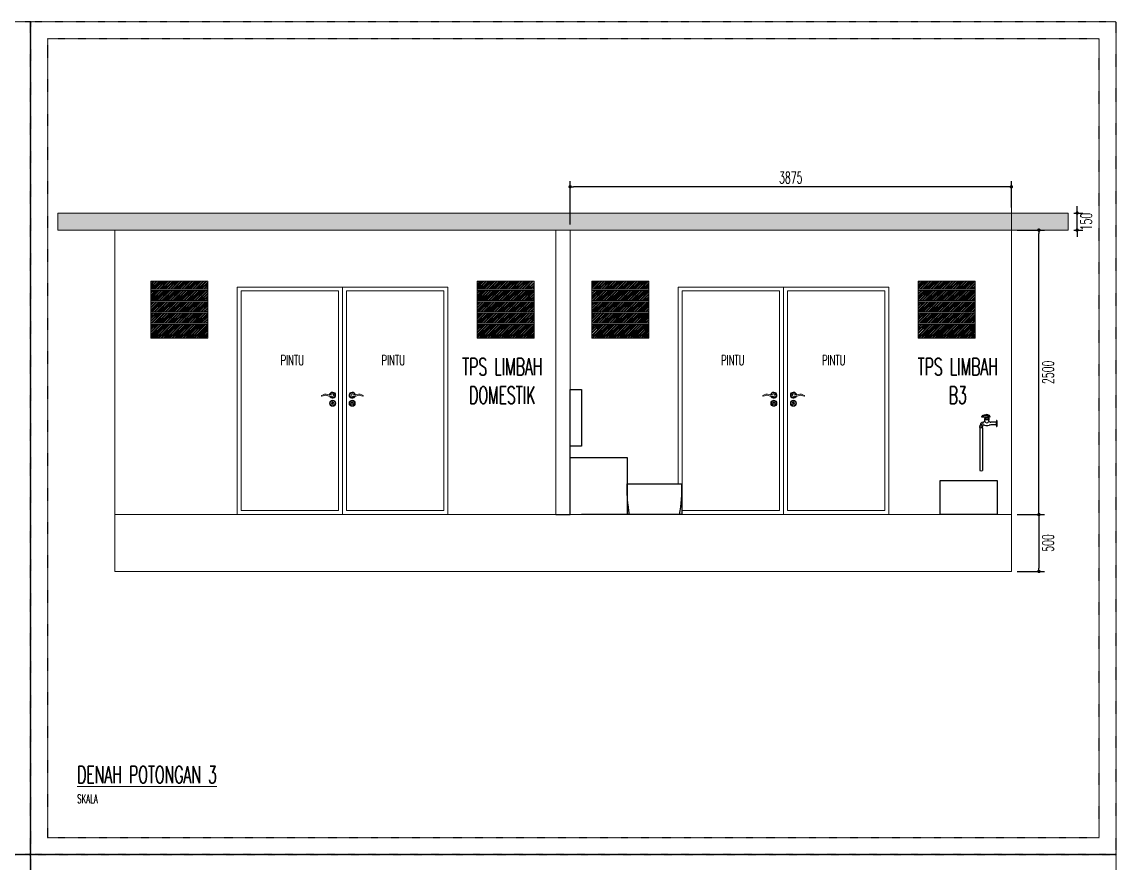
# Model space of a CAD drawing. Header units: millimetres. Extents: x 43312 to 271118, y 7927 to 51490.
# Drawn here: x 261508 to 271118, y 22979 to 30373 of the extents above; entities that cross this region are included whole.
import ezdxf

# ---------------------------------------------------------------- set-up
doc = ezdxf.new("R2010")
doc.units = ezdxf.units.MM
doc.header["$MEASUREMENT"] = 0
doc.linetypes.add('CENTER', pattern=[2, 1.25, -0.25, 0.25, -0.25])
doc.linetypes.add('DASHDOT', pattern=[1, 0.5, -0.25, 0, -0.25])
for name, color, linetype, lineweight in [('BENDA', 7, 'Continuous', 30), ('BIDANG', 7, 'Continuous', 13), ('C NOTASI', 3, 'Continuous', 5), ('center', 7, 'CENTER', 13), ('inst ME', 7, 'Continuous', 13), ('J', 1, 'Continuous', 13), ('UKUR', 7, 'Continuous', 13)]:
    doc.layers.add(name, color=color, linetype=linetype, lineweight=lineweight)
doc.styles.add('300', font='rs.shx', dxfattribs={"width": 0.6, "height": 100})
doc.dimstyles.new('300', dxfattribs={"dimtxt": 50, "dimasz": 30, "dimexe": 50, "dimexo": 50, "dimgap": 30, "dimtad": 2, "dimdec": 0, "dimzin": 0, "dimtxsty": '300', "dimblk": 'DOT', "dimcen": 0.2, "dimclrd": 1, "dimclre": 1, "dimclrt": 3, "dimadec": 0, "dimazin": 0, "dimtfac": 1, "dimtdec": 0, "dimtix": 1, "dimtmove": 0, "dimatfit": 3, "dimfxl": 1, "dimtolj": 1, "dimtzin": 0, "dimarcsym": 0})
pattern_1 = [(45, (251246.553, -53232.176), (-12.0529565, 12.0529565), []), (45, (251254.589, -53232.176), (-12.0529565, 12.0529565), [])]
pattern_2 = [(45, (251230.553, -53232.176), (-12.0529565, 12.0529565), []), (45, (251238.589, -53232.176), (-12.0529565, 12.0529565), [])]

# ---------------------------------------------------------------- blocks, each defined once
blk = doc.blocks.new('Handle-01')
for centre, radius, start, end in [((-67, -55), 64.6, 70.65, 128.4783), ((-31, 66), 62.1, 256.7903, 291.8405), ((0, 0), 30, 198.0295, 169.9627), ((0, 0), 24, 204.5428, 168.2661), ((0, 0), 12, 259.2556, 132.4302), ((-105, -7), 3.6, 119.1006, 286.7307), ((-70, -64), 62.5, 75.7735, 122.6095), ((-12, 119), 130, 250.5926, 267.9682), ((63, 665), 680, 263.3155, 264.7224)]:
    blk.add_arc(centre, radius, start, end)
blk = doc.blocks.new('_Dot')
at = {"color": 0, "lineweight": -2}
blk.add_line((-0.5, 0), (-1, 0), dxfattribs=at)
at = {"color": 0, "const_width": 0.5}
blk.add_lwpolyline([(-0.25, 0, 1), (0.25, 0, 1)], format="xyb", close=True, dxfattribs=at)
blk = doc.blocks.new('*D158')
at = {"color": 1, "lineweight": -2, "transparency": 16777216}
for p, q in [((266322.8, 28593.1), (266322.8, 28974.2)), ((270197.8, 28743.1), (270197.8, 28974.2)), ((270167.8, 28924.2), (266352.8, 28924.2))]:
    blk.add_line(p, q, dxfattribs=at)
at = {"layer": 'Defpoints', "color": 0, "transparency": 16777216}
for p in [(266322.8, 28924.2), (270197.8, 28693.1), (266322.8, 28543.1)]:
    blk.add_point(p, dxfattribs=at)
at = {"color": 1, "lineweight": -2, "transparency": 16777216, "xscale": 30, "yscale": 30, "zscale": 30, "rotation": 180}
blk.add_blockref('_Dot', (266322.8, 28924.2), dxfattribs=at)
at = {"color": 1, "lineweight": -2, "transparency": 16777216, "xscale": 30, "yscale": 30, "zscale": 30}
blk.add_blockref('_Dot', (270197.8, 28924.2), dxfattribs=at)
at = {"color": 3, "transparency": 16777216, "insert": (268260.3, 29004.2), "char_height": 100, "attachment_point": 5, "style": '300'}
blk.add_mtext('\\A1;3875', dxfattribs=at)
blk = doc.blocks.new('*D159')
at = {"color": 1, "lineweight": -2, "transparency": 16777216}
for p, q in [((270247.8, 28543.1), (270489.9, 28543.1)), ((270439.9, 26073.1), (270439.9, 28513.1)), ((270247.8, 26043.1), (270489.9, 26043.1))]:
    blk.add_line(p, q, dxfattribs=at)
at = {"layer": 'Defpoints', "color": 0, "transparency": 16777216}
for p in [(270197.8, 28543.1), (270439.9, 28543.1), (270197.8, 26043.1)]:
    blk.add_point(p, dxfattribs=at)
at = {"color": 1, "lineweight": -2, "transparency": 16777216, "xscale": 30, "yscale": 30, "zscale": 30}
for p, rotation in [((270439.9, 28543.1), 90), ((270439.9, 26043.1), 270)]:
    blk.add_blockref('_Dot', p, dxfattribs=dict(at, rotation=rotation))
at = {"color": 3, "transparency": 16777216, "insert": (270519.9, 27293.1), "char_height": 100, "attachment_point": 5, "rotation": 90, "style": '300'}
blk.add_mtext('\\A1;2500', dxfattribs=at)
blk = doc.blocks.new('*D160')
at = {"color": 1, "lineweight": -2, "transparency": 16777216}
for p, q in [((270247.8, 26043.1), (270489.9, 26043.1)), ((270439.9, 26013.1), (270439.9, 25573.1)), ((270247.8, 25543.1), (270489.9, 25543.1))]:
    blk.add_line(p, q, dxfattribs=at)
at = {"layer": 'Defpoints', "color": 0, "transparency": 16777216}
for p in [(270197.8, 26043.1), (270197.8, 25543.1), (270439.9, 25543.1)]:
    blk.add_point(p, dxfattribs=at)
at = {"color": 1, "lineweight": -2, "transparency": 16777216, "xscale": 30, "yscale": 30, "zscale": 30}
for p, rotation in [((270439.9, 26043.1), 90), ((270439.9, 25543.1), 270)]:
    blk.add_blockref('_Dot', p, dxfattribs=dict(at, rotation=rotation))
at = {"color": 3, "transparency": 16777216, "insert": (270519.9, 25793.1), "char_height": 100, "attachment_point": 5, "rotation": 90, "style": '300'}
blk.add_mtext('\\A1;500', dxfattribs=at)
blk = doc.blocks.new('*D162')
at = {"color": 1, "lineweight": -2, "transparency": 16777216}
for p, q in [((270775.5, 28723.1), (270775.5, 28753.1)), ((270747.8, 28693.1), (270825.5, 28693.1)), ((270775.5, 28543.1), (270775.5, 28693.1)), ((270747.8, 28543.1), (270825.5, 28543.1)), ((270775.5, 28513.1), (270775.5, 28483.1))]:
    blk.add_line(p, q, dxfattribs=at)
at = {"layer": 'Defpoints', "color": 0, "transparency": 16777216}
for p in [(270697.8, 28693.1), (270775.5, 28693.1), (270697.8, 28543.1)]:
    blk.add_point(p, dxfattribs=at)
at = {"color": 1, "lineweight": -2, "transparency": 16777216, "xscale": 30, "yscale": 30, "zscale": 30}
for p, rotation in [((270775.5, 28693.1), 270), ((270775.5, 28543.1), 90)]:
    blk.add_blockref('_Dot', p, dxfattribs=dict(at, rotation=rotation))
at = {"color": 3, "transparency": 16777216, "insert": (270855.5, 28618.1), "char_height": 100, "attachment_point": 5, "rotation": 90, "style": '300'}
blk.add_mtext('\\A1;150', dxfattribs=at)

msp = doc.modelspace()

# ---------------------------------------------------------------- hatches: boundary and pattern name
at = {"layer": 'C NOTASI', "ltscale": 0.15}
h = msp.add_hatch(dxfattribs=at)
h.set_pattern_fill('ANSI32', color=251, scale=45.454545, style=0)
h.set_pattern_definition(pattern_1)
h.paths.add_polyline_path([(262639.7, 28093.1), (263139.9, 28093.1), (263139.9, 28023.8), (262639.7, 28023.8)])
h.paths.add_polyline_path([(262639.7, 28013.8), (263139.9, 28013.8), (263139.9, 27923.8), (262639.7, 27923.8)])
h = msp.add_hatch(dxfattribs=at)
h.set_pattern_fill('ANSI32', color=251, scale=45.454545, style=0)
h.set_pattern_definition(pattern_1)
h.paths.add_polyline_path([(266005.7, 28093.1), (265505.5, 28093.1), (265505.5, 28023.8), (266005.7, 28023.8)])
h.paths.add_polyline_path([(266005.7, 28013.8), (265505.5, 28013.8), (265505.5, 27923.8), (266005.7, 27923.8)])
h = msp.add_hatch(dxfattribs=at)
h.set_pattern_fill('ANSI32', color=251, scale=45.454545, style=0)
h.set_pattern_definition(pattern_1)
h.paths.add_polyline_path([(266514.8, 28093.1), (267015, 28093.1), (267015, 28023.8), (266514.8, 28023.8)])
h.paths.add_polyline_path([(266514.8, 28013.8), (267015, 28013.8), (267015, 27923.8), (266514.8, 27923.8)])
h = msp.add_hatch(dxfattribs=at)
h.set_pattern_fill('ANSI32', color=251, scale=45.454545, style=0)
h.set_pattern_definition(pattern_1)
h.paths.add_polyline_path([(269880.9, 28093.1), (269380.6, 28093.1), (269380.6, 28023.8), (269880.9, 28023.8)])
h.paths.add_polyline_path([(269880.9, 28013.8), (269380.6, 28013.8), (269380.6, 27923.8), (269880.9, 27923.8)])
h = msp.add_hatch(dxfattribs=at)
h.set_pattern_fill('ANSI32', color=251, scale=45.454545, style=0)
h.set_pattern_definition(pattern_2)
h.paths.add_polyline_path([(262639.7, 27913.8), (263139.9, 27913.8), (263139.9, 27823.8), (262639.7, 27823.8)])
h.paths.add_polyline_path([(262639.7, 27814.8), (263139.9, 27813.8), (263139.9, 27723.8), (262639.7, 27724.8)])
h.paths.add_polyline_path([(262639.7, 27713.8), (263139.9, 27713.8), (263139.9, 27623.8), (262639.7, 27623.8)])
h = msp.add_hatch(dxfattribs=at)
h.set_pattern_fill('ANSI32', color=251, scale=45.454545, style=0)
h.set_pattern_definition(pattern_2)
h.paths.add_polyline_path([(266005.7, 27913.8), (265505.5, 27913.8), (265505.5, 27823.8), (266005.7, 27823.8)])
h.paths.add_polyline_path([(266005.7, 27814.8), (265505.5, 27813.8), (265505.5, 27723.8), (266005.7, 27724.8)])
h.paths.add_polyline_path([(266005.7, 27713.8), (265505.5, 27713.8), (265505.5, 27623.8), (266005.7, 27623.8)])
h = msp.add_hatch(dxfattribs=at)
h.set_pattern_fill('ANSI32', color=251, scale=45.454545, style=0)
h.set_pattern_definition(pattern_2)
h.paths.add_polyline_path([(266514.8, 27913.8), (267015, 27913.8), (267015, 27823.8), (266514.8, 27823.8)])
h.paths.add_polyline_path([(266514.8, 27814.8), (267015, 27813.8), (267015, 27723.8), (266514.8, 27724.8)])
h.paths.add_polyline_path([(266514.8, 27713.8), (267015, 27713.8), (267015, 27623.8), (266514.8, 27623.8)])
h = msp.add_hatch(dxfattribs=at)
h.set_pattern_fill('ANSI32', color=251, scale=45.454545, style=0)
h.set_pattern_definition(pattern_2)
h.paths.add_polyline_path([(269880.9, 27913.8), (269380.6, 27913.8), (269380.6, 27823.8), (269880.9, 27823.8)])
h.paths.add_polyline_path([(269880.9, 27814.8), (269380.6, 27813.8), (269380.6, 27723.8), (269880.9, 27724.8)])
h.paths.add_polyline_path([(269880.9, 27713.8), (269380.6, 27713.8), (269380.6, 27623.8), (269880.9, 27623.8)])
h = msp.add_hatch(dxfattribs=at)
h.set_pattern_fill('ANSI32', color=251, scale=45.454545, style=0)
h.set_pattern_definition(pattern_2)
h.paths.add_polyline_path([(262639.7, 27613.8), (263139.9, 27613.8), (263139.9, 27593.1), (262639.7, 27593.1)])
h = msp.add_hatch(dxfattribs=at)
h.set_pattern_fill('ANSI32', color=251, scale=45.454545, style=0)
h.set_pattern_definition(pattern_2)
h.paths.add_polyline_path([(266005.7, 27613.8), (265505.5, 27613.8), (265505.5, 27593.1), (266005.7, 27593.1)])
h = msp.add_hatch(dxfattribs=at)
h.set_pattern_fill('ANSI32', color=251, scale=45.454545, style=0)
h.set_pattern_definition(pattern_2)
h.paths.add_polyline_path([(266514.8, 27613.8), (267015, 27613.8), (267015, 27593.1), (266514.8, 27593.1)])
h = msp.add_hatch(dxfattribs=at)
h.set_pattern_fill('ANSI32', color=251, scale=45.454545, style=0)
h.set_pattern_definition(pattern_2)
h.paths.add_polyline_path([(269880.9, 27613.8), (269380.6, 27613.8), (269380.6, 27593.1), (269880.9, 27593.1)])
at = {"layer": 'inst ME'}
h = msp.add_hatch(dxfattribs=at)
h.set_pattern_fill('ANSI36', color=4, scale=500)
h.set_pattern_definition([(45, (251230.553, -53232.176), (33.14563, 121.53398), [156.25, -31.25, 0, -31.25])])
h.paths.add_polyline_path([(261822.8, 28693.1), (270697.8, 28693.1), (270697.8, 28543.1), (269447.8, 28543.1), (261822.8, 28543.1)])

# ---------------------------------------------------------------- linework, layer by layer
at = {"linetype": 'DASHDOT'}
for points in [[(252047.9, 23054.3), (261582.9, 23054.3), (261582.9, 30373.4), (252047.9, 30373.4)], [(261582.9, 23054.3), (271117.9, 23054.3), (271117.9, 30373.4), (261582.9, 30373.4)], [(261732.9, 23204.3), (270967.9, 23204.3), (270967.9, 30223.4), (261732.9, 30223.4)], [(252047.9, 15735.3), (261582.9, 15735.3), (261582.9, 23054.3), (252047.9, 23054.3)], [(261582.9, 15735.3), (271117.9, 15735.3), (271117.9, 23054.3), (261582.9, 23054.3)]]:
    msp.add_lwpolyline(points, close=True, dxfattribs=at)
for points in [[(266322.8, 26543.1), (266322.8, 26643.1), (266322.8, 27143.1), (266422.8, 27143.1), (266422.8, 26643.1), (266322.8, 26643.1)], [(269920.8, 26808.4), (269920.8, 26431)], [(269943.7, 26805.8), (269943.7, 26431)], [(266322.6, 26043.1), (266322.6, 26543.1), (266822.6, 26543.1), (266822.6, 26043.1), (266422.6, 26043.1)], [(270072.8, 26043.1), (269572.8, 26043.1), (269572.8, 26343.1), (270072.8, 26343.1), (270072.8, 26043.1)], [(266822.8, 26210.4), (266822.8, 26313.1), (267302.8, 26313.1), (267302.8, 26043.1), (266822.8, 26043.1)], [(266197.8, 26043.1), (266322.8, 26043.1)]]:
    msp.add_lwpolyline(points)
for centre, radius, start, end in [((269932.2, 26450.9), 22.9, 240.06992, 299.93008), ((267987.7, 26261.8), 1166, 177.47532, 190.80731), ((266137.9, 26261.8), 1166, 349.19269, 2.52468)]:
    msp.add_arc(centre, radius, start, end)
at = {"layer": 'BENDA'}
for p, q in [((269994.1, 26916.6), (269971.1, 26916.6)), ((269972.9, 26920.3), (269972.5, 26920.2)), ((269972.5, 26920.2), (269972.9, 26920.3)), ((269972.5, 26920.2), (269972.5, 26916.6)), ((269972.5, 26916.6), (269972.5, 26920.2)), ((269992.3, 26920.3), (269972.9, 26920.3)), ((269992.7, 26920.2), (269992.3, 26920.3)), ((269992.7, 26916.6), (269992.7, 26920.2)), ((269920.8, 26808.4), (269923.1, 26829.1)), ((269938, 26900), (269938, 26904.3)), ((270009.2, 26900), (269938, 26900)), ((269943.7, 26805.8), (269946, 26826.6)), ((270001, 26876.1), (269964.2, 26876.1)), ((269964.4, 26889.6), (269974.6, 26895.5)), ((269965.3, 26866.6), (269965.3, 26876.1)), ((269990.6, 26895.5), (269974.6, 26895.5)), ((269975.4, 26895.5), (269975.4, 26900)), ((269989.8, 26895.5), (269989.8, 26900)), ((270000.8, 26889.6), (269990.6, 26895.5)), ((269999.9, 26866.6), (269999.9, 26876.1)), ((270009.2, 26905.1), (270009.2, 26900)), ((270061.3, 26855.7), (270017.2, 26855.7)), ((270061.3, 26830.5), (270017.2, 26830.5)), ((270067.5, 26869.1), (270067.1, 26861.2)), ((270067.1, 26825.1), (270067.5, 26817.1)), ((270067.5, 26869.1), (270067.5, 26817.1)), ((270068.9, 26870.5), (270071.2, 26870.5)), ((270071.2, 26815.8), (270068.9, 26815.8)), ((270071.2, 26870.5), (270071.2, 26815.8)), ((269920.8, 26808.4), (269943.7, 26805.8))]:
    msp.add_line(p, q, dxfattribs=at)
for points in [[(269946.9, 26914.1), (269942, 26913.2), (269938.4, 26909.2), (269938, 26904.3)], [(269971.1, 26916.6), (269963, 26916.4), (269954.9, 26915.5), (269946.9, 26914.1)], [(269992.3, 26920.3), (269986, 26922.1), (269979.3, 26922.1), (269972.9, 26920.3)], [(269998.3, 26916.2), (269996.9, 26916.5), (269995.5, 26916.6), (269994.1, 26916.6)], [(270006, 26912.3), (270003.9, 26914.3), (270001.2, 26915.6), (269998.3, 26916.2)], [(270009.2, 26905.1), (270009.2, 26907.8), (270008, 26910.4), (270006, 26912.3)], [(269951, 26855.8), (269936.5, 26854.8), (269924.8, 26843.6), (269923.1, 26829.1)], [(269950.6, 26830.5), (269948.3, 26830.6), (269946.3, 26828.9), (269946, 26826.6)], [(269962.8, 26827.9), (269958.9, 26829.4), (269954.8, 26830.2), (269950.6, 26830.5)], [(269951, 26855.8), (269953.2, 26856), (269955.3, 26856.3), (269957.5, 26856.8)], [(269957.5, 26856.8), (269962.1, 26857.8), (269965.3, 26861.9), (269965.3, 26866.6)], [(269964.4, 26889.6), (269960.6, 26886.3), (269960.2, 26880.6), (269963.6, 26876.8)], [(269962.8, 26827.9), (269975.6, 26823.2), (269989.6, 26823.2), (270002.4, 26827.9)], [(269963.6, 26876.8), (269963.8, 26876.5), (269964, 26876.3), (269964.2, 26876.1)], [(269999.9, 26866.6), (269999.9, 26861.9), (270003.2, 26857.8), (270007.8, 26856.8)], [(270001.4, 26889), (270001.2, 26889.2), (270001, 26889.4), (270000.8, 26889.6)], [(270001, 26876.1), (270004.7, 26879.6), (270004.9, 26885.3), (270001.4, 26889)], [(270017.2, 26830.5), (270012.1, 26830.5), (270007.1, 26829.6), (270002.4, 26827.9)], [(270007.8, 26856.8), (270010.9, 26856.1), (270014, 26855.7), (270017.2, 26855.7)], [(270061.3, 26855.7), (270064.4, 26855.7), (270066.9, 26858.1), (270067.1, 26861.2)], [(270067.1, 26824.8), (270067, 26828), (270064.5, 26830.5), (270061.3, 26830.5)], [(270068.9, 26870.5), (270068.2, 26870.5), (270067.5, 26869.9), (270067.5, 26869.1)], [(270067.5, 26817.1), (270067.5, 26816.4), (270068.2, 26815.8), (270068.9, 26815.8)]]:
    msp.add_open_spline(points, degree=3, dxfattribs=at)
at = {"layer": 'BIDANG'}
for p, q in [((269972.6, 26920.2), (269972.6, 26916.6)), ((269972.7, 26920.2), (269972.7, 26916.6)), ((269972.9, 26920.2), (269972.9, 26916.6)), ((269973.1, 26920.2), (269973.1, 26916.6)), ((269973.3, 26920.2), (269973.3, 26916.6)), ((269973.7, 26920.2), (269973.7, 26916.6)), ((269974, 26920.2), (269974, 26916.6)), ((269974.4, 26920.2), (269974.4, 26916.6)), ((269974.9, 26920.2), (269974.9, 26916.6)), ((269975.4, 26920.2), (269975.4, 26916.6)), ((269975.9, 26920.2), (269975.9, 26916.6)), ((269976.5, 26920.2), (269976.5, 26916.6)), ((269977.1, 26920.2), (269977.1, 26916.6)), ((269977.8, 26920.2), (269977.8, 26916.6)), ((269978.4, 26920.2), (269978.4, 26916.6)), ((269979.1, 26920.2), (269979.1, 26916.6)), ((269979.8, 26920.2), (269979.8, 26916.6)), ((269980.6, 26920.2), (269980.6, 26916.6)), ((269981.3, 26920.2), (269981.3, 26916.6)), ((269982, 26920.2), (269982, 26916.6)), ((269983.2, 26920.2), (269983.2, 26916.6)), ((269983.9, 26920.2), (269983.9, 26916.6)), ((269984.7, 26920.2), (269984.7, 26916.6)), ((269985.4, 26920.2), (269985.4, 26916.6)), ((269986.1, 26920.2), (269986.1, 26916.6)), ((269986.8, 26920.2), (269986.8, 26916.6)), ((269987.4, 26920.2), (269987.4, 26916.6)), ((269988.1, 26920.2), (269988.1, 26916.6)), ((269988.7, 26920.2), (269988.7, 26916.6)), ((269989.3, 26920.2), (269989.3, 26916.6)), ((269989.8, 26920.2), (269989.8, 26916.6)), ((269990.3, 26920.2), (269990.3, 26916.6)), ((269990.8, 26920.2), (269990.8, 26916.6)), ((269991.2, 26920.2), (269991.2, 26916.6)), ((269991.6, 26920.2), (269991.6, 26916.6)), ((269991.9, 26920.2), (269991.9, 26916.6)), ((269992.1, 26920.2), (269992.1, 26916.6)), ((269992.4, 26920.2), (269992.4, 26916.6)), ((269992.5, 26920.2), (269992.5, 26916.6)), ((269992.6, 26920.2), (269992.6, 26916.6)), ((270000.8, 26889.6), (269964.4, 26889.6)), ((270064.9, 26855.4), (270064.9, 26831.4)), ((270072.8, 26856.6), (270071.2, 26858.2)), ((270071.2, 26828), (270072.8, 26829.6)), ((270072.8, 26856.6), (270072.8, 26829.6))]:
    msp.add_line(p, q, dxfattribs=at)
for points in [[(269965.8, 26912.5), (269959, 26912.3), (269952.2, 26911.5), (269945.5, 26910.3)], [(269978.7, 26912.5), (269974.4, 26912.7), (269970.1, 26912.7), (269965.8, 26912.5)], [(269995, 26910.8), (269989.7, 26911.9), (269984.2, 26912.5), (269978.7, 26912.5)], [(270000.3, 26911.6), (269997.6, 26910.7), (269995.4, 26908.7), (269994.4, 26906)], [(270007.3, 26910.4), (270005.3, 26912), (270002.7, 26912.4), (270000.3, 26911.6)], [(269965.1, 26860), (269970.8, 26855.3), (269976.7, 26850.8), (269982.6, 26846.5)], [(269982.6, 26846.5), (269988.6, 26850.8), (269994.4, 26855.3), (270000.2, 26860)], [(269994.4, 26906), (269994.1, 26905.4), (269994, 26904.7), (269994, 26904)]]:
    msp.add_open_spline(points, degree=3, dxfattribs=at)
for points in [[(269971.4, 26882.7), (269971.4, 26879.2), (269969.2, 26876.4), (269966.4, 26876.4), (269963.6, 26876.4), (269961.4, 26879.2), (269961.4, 26882.7), (269961.4, 26886.3), (269963.6, 26889.1), (269966.4, 26889.1), (269969.2, 26889.1), (269971.4, 26886.3), (269971.4, 26882.7)], [(269972.4, 26882.7), (269972.4, 26879.2), (269977, 26876.4), (269982.6, 26876.4), (269988.2, 26876.4), (269992.8, 26879.2), (269992.8, 26882.7), (269992.8, 26886.3), (269988.2, 26889.1), (269982.6, 26889.1), (269977, 26889.1), (269972.4, 26886.3), (269972.4, 26882.7)], [(269993.8, 26882.7), (269993.8, 26879.2), (269996.1, 26876.4), (269998.8, 26876.4), (270001.6, 26876.4), (270003.9, 26879.2), (270003.9, 26882.7), (270003.9, 26886.3), (270001.6, 26889.1), (269998.8, 26889.1), (269996.1, 26889.1), (269993.8, 26886.3), (269993.8, 26882.7)]]:
    msp.add_open_spline(points, degree=3, knots=[0, 0, 0, 0, 1, 1, 1, 2, 2, 2, 3, 3, 3, 4, 4, 4, 4], dxfattribs=at)
at = {"layer": 'center'}
for q in [(269934.6, 26827.8), (269932.2, 26807.1)]:
    msp.add_line((269932.2, 26807.1), q, dxfattribs=at)
msp.add_open_spline([(269951.7, 26843.1), (269943, 26843.1), (269935.6, 26836.5), (269934.6, 26827.8)], degree=3, dxfattribs=at)
at = {"layer": 'inst ME'}
for points in [[(270197.8, 28845.6), (270197.8, 25543.1)], [(261822.8, 28693.1), (269947.8, 28693.1)], [(262322.8, 28543.1), (261822.8, 28543.1), (261822.8, 28693.1), (262322.8, 28693.1)], [(269447.8, 28543.1), (270697.8, 28543.1), (270697.8, 28693.1), (269447.8, 28693.1)], [(261822.8, 28543.1), (269947.8, 28543.1)], [(262322.8, 28543.1), (261822.8, 28543.1)], [(262322.8, 28543.1), (262322.8, 25543.1)], [(266197.8, 28543.1), (266197.8, 26043.1)], [(266322.8, 28543.1), (266322.8, 26043.1)], [(262639.7, 28093.1), (262639.7, 27593.1)], [(262655.7, 28093.1), (263139.9, 28093.1)], [(263139.9, 28093.1), (263139.9, 27593.1)], [(265505.5, 28093.1), (265505.5, 27593.1)], [(265989.7, 28093.1), (265505.5, 28093.1)], [(266005.7, 28093.1), (266005.7, 27593.1)], [(266514.8, 28093.1), (266514.8, 27593.1)], [(266530.8, 28093.1), (267015, 28093.1)], [(267015, 28093.1), (267015, 27593.1)], [(269380.6, 28093.1), (269380.6, 27593.1)], [(269864.9, 28093.1), (269380.6, 28093.1)], [(269880.9, 28093.1), (269880.9, 27593.1)], [(267272.7, 26313.1), (267272.7, 28043.1), (268197.8, 28043.1), (268197.8, 26043.1), (267272.7, 26043.1)], [(262655.7, 27593.1), (263139.9, 27593.1)], [(265989.7, 27593.1), (265505.5, 27593.1)], [(266530.8, 27593.1), (267015, 27593.1)], [(269864.9, 27593.1), (269380.6, 27593.1)], [(262322.8, 26043.1), (270197.8, 26043.1)], [(262322.8, 25543.1), (270197.8, 25543.1)]]:
    msp.add_lwpolyline(points, dxfattribs=at)
at = {"layer": 'inst ME', "color": 3}
for points in [[(263139.9, 28093.1), (262639.7, 28093.1), (262639.7, 27593.1), (263139.9, 27593.1)], [(265505.5, 28093.1), (266005.7, 28093.1), (266005.7, 27593.1), (265505.5, 27593.1)], [(267015, 28093.1), (266514.8, 28093.1), (266514.8, 27593.1), (267015, 27593.1)], [(269380.6, 28093.1), (269880.9, 28093.1), (269880.9, 27593.1), (269380.6, 27593.1)]]:
    msp.add_lwpolyline(points, close=True, dxfattribs=at)
for points in [[(263139.9, 28023.8), (262639.7, 28023.8)], [(263139.9, 28013.8), (262639.7, 28013.8)], [(265505.5, 28023.8), (266005.7, 28023.8)], [(265505.5, 28013.8), (266005.7, 28013.8)], [(267015, 28023.8), (266514.8, 28023.8)], [(267015, 28013.8), (266514.8, 28013.8)], [(269380.6, 28023.8), (269880.9, 28023.8)], [(269380.6, 28013.8), (269880.9, 28013.8)], [(263139.9, 27923.8), (262639.7, 27923.8)], [(263139.9, 27913.8), (262639.7, 27913.8)], [(265505.5, 27923.8), (266005.7, 27923.8)], [(265505.5, 27913.8), (266005.7, 27913.8)], [(267015, 27923.8), (266514.8, 27923.8)], [(267015, 27913.8), (266514.8, 27913.8)], [(269380.6, 27923.8), (269880.9, 27923.8)], [(269380.6, 27913.8), (269880.9, 27913.8)], [(263139.9, 27823.8), (262639.7, 27823.8)], [(263139.9, 27813.8), (262639.7, 27813.8)], [(265505.5, 27823.8), (266005.7, 27823.8)], [(265505.5, 27813.8), (266005.7, 27813.8)], [(267015, 27823.8), (266514.8, 27823.8)], [(267015, 27813.8), (266514.8, 27813.8)], [(269380.6, 27823.8), (269880.9, 27823.8)], [(269380.6, 27813.8), (269880.9, 27813.8)], [(263139.9, 27723.8), (262639.7, 27723.8)], [(263139.9, 27713.8), (262639.7, 27713.8)], [(265505.5, 27723.8), (266005.7, 27723.8)], [(265505.5, 27713.8), (266005.7, 27713.8)], [(267015, 27723.8), (266514.8, 27723.8)], [(267015, 27713.8), (266514.8, 27713.8)], [(269380.6, 27723.8), (269880.9, 27723.8)], [(269380.6, 27713.8), (269880.9, 27713.8)], [(263139.9, 27623.8), (262639.7, 27623.8)], [(263139.9, 27613.8), (262639.7, 27613.8)], [(265505.5, 27623.8), (266005.7, 27623.8)], [(265505.5, 27613.8), (266005.7, 27613.8)], [(267015, 27623.8), (266514.8, 27623.8)], [(267015, 27613.8), (266514.8, 27613.8)], [(269380.6, 27623.8), (269880.9, 27623.8)], [(269380.6, 27613.8), (269880.9, 27613.8)]]:
    msp.add_lwpolyline(points, dxfattribs=at)
at = {"layer": 'inst ME'}
for points in [[(264322.7, 26043.1), (263397.8, 26043.1), (263397.8, 28043.1), (264322.7, 28043.1)], [(264287.7, 26078.1), (263432.8, 26078.1), (263432.8, 28008.1), (264287.7, 28008.1)], [(265247.8, 28043.1), (264322.7, 28043.1), (264322.7, 26043.1), (265247.8, 26043.1)], [(265212.8, 28008.1), (264357.7, 28008.1), (264357.7, 26078.1), (265212.8, 26078.1)], [(267307.7, 28008.1), (268162.8, 28008.1), (268162.8, 26078.1), (267307.7, 26078.1)], [(268197.8, 26043.1), (269122.7, 26043.1), (269122.7, 28043.1), (268197.8, 28043.1)], [(268232.8, 26078.1), (269087.7, 26078.1), (269087.7, 28008.1), (268232.8, 28008.1)]]:
    msp.add_lwpolyline(points, close=True, dxfattribs=at)
at = {"layer": 'J'}
for p, q in [((264236.7, 27014.2), (264236.7, 27029.1)), ((264408.7, 27014.2), (264408.7, 27029.1)), ((268111.8, 27014.2), (268111.8, 27029.1)), ((268283.8, 27014.2), (268283.8, 27029.1))]:
    msp.add_line(p, q, dxfattribs=at)
for centre in [(264236.7, 27021.6), (268111.8, 27021.6)]:
    msp.add_ellipse(centre, major_axis=(19.1, 19.1), ratio=1, dxfattribs=at)
for centre, major_axis in [((264236.7, 27021.6), (-15.3, 15.3)), ((264236.7, 27021.6), (-7.64, 7.64)), ((268111.8, 27021.6), (-15.3, 15.3)), ((268111.8, 27021.6), (-7.64, 7.64))]:
    msp.add_ellipse(centre, major_axis=major_axis, ratio=1, start_param=1.570796326794897, end_param=7.853981633974483, dxfattribs=at)
at = {"layer": 'J', "extrusion": (0, 0, -1)}
for centre in [(264408.7, 27021.6), (268283.8, 27021.6)]:
    msp.add_ellipse(centre, major_axis=(-19.1, 19.1), ratio=1, dxfattribs=at)
for centre, major_axis in [((264408.7, 27021.6), (15.3, 15.3)), ((264408.7, 27021.6), (7.64, 7.64)), ((268283.8, 27021.6), (15.3, 15.3)), ((268283.8, 27021.6), (7.64, 7.64))]:
    msp.add_ellipse(centre, major_axis=major_axis, ratio=1, start_param=1.570796326794897, end_param=7.853981633974483, dxfattribs=at)
at = {"layer": 'UKUR'}
for p, q in [((269982.6, 26923), (269982.6, 26923)), ((269982.6, 26921.6), (269982.6, 26921.6)), ((269937.3, 26851.4), (269937.3, 26851.4)), ((269953.3, 26843.1), (269953.3, 26843.1)), ((269953.3, 26843.1), (269953.3, 26843.1)), ((270071.2, 26870.5), (270071.2, 26870.5)), ((270071.2, 26870.5), (270071.2, 26870.5)), ((270071.2, 26815.8), (270071.2, 26815.8)), ((270071.2, 26815.8), (270071.2, 26815.8)), ((269932.2, 26807.1), (269932.2, 26807.1)), ((269932.2, 26807.1), (269932.2, 26807.1))]:
    msp.add_line(p, q, dxfattribs=at)

# ---------------------------------------------------------------- block references
at = {"layer": 'J', "extrusion": (0, 0, -1), "yscale": 0.8998638043971724, "zscale": -0.8998638043971724}
for p, xscale in [((-264236.7, 27092.5), -0.8998638043971724), ((-264408.7, 27092.5), 0.8998638043971724), ((-268111.8, 27092.5), -0.8998638043971724), ((-268283.8, 27092.5), 0.8998638043971724)]:
    msp.add_blockref('Handle-01', p, dxfattribs=dict(at, xscale=xscale))

# ---------------------------------------------------------------- texts
at = {"layer": 'C NOTASI', "color": 3, "char_height": 90, "width": 569.052, "attachment_point": 5, "style": '300'}
for insert in [(263883, 27400.1), (264769.7, 27400.1), (267750.8, 27400.1), (268637.5, 27400.1)]:
    msp.add_mtext('\\A1;PINTU', dxfattribs=dict(at, insert=insert))
at = {"layer": 'inst ME', "color": 3, "char_height": 150, "attachment_point": 5, "style": '300'}
for s, insert, width in [('\\A1;TPS LIMBAH DOMESTIK', (265727.7, 27217.3), 1174.888), ('\\A1;TPS LIMBAH \\PB3', (269727.7, 27217.3), 1174.888), ('\\A1;\\pxql;{\\LDENAH POTONGAN 3\\P\\H0.5x;\\lSKALA}', (264090.1, 23669.7), 4192.106)]:
    msp.add_mtext(s, dxfattribs=dict(at, insert=insert, width=width))

# ---------------------------------------------------------------- dimensions: what is measured, and where the dimension line sits
for base, p1, p2, angle, picture, middle in [((266322.8, 28924.2), (270197.8, 28693.1), (266322.8, 28543.1), 180, '*D158', (268260.3, 29004.2)), ((270775.5, 28693.1), (270697.8, 28543.1), (270697.8, 28693.1), 90, '*D162', (270855.5, 28618.1)), ((270439.9, 28543.1), (270197.8, 26043.1), (270197.8, 28543.1), 90, '*D159', (270519.9, 27293.1)), ((270439.9, 25543.1), (270197.8, 26043.1), (270197.8, 25543.1), 90, '*D160', (270519.9, 25793.1))]:
    dim = msp.add_linear_dim(base=base, p1=p1, p2=p2, angle=angle, dimstyle='300')
    dim.commit()
    dim.dimension.update_dxf_attribs({"geometry": picture, "text_midpoint": middle})

doc.saveas('drawing.dxf')
